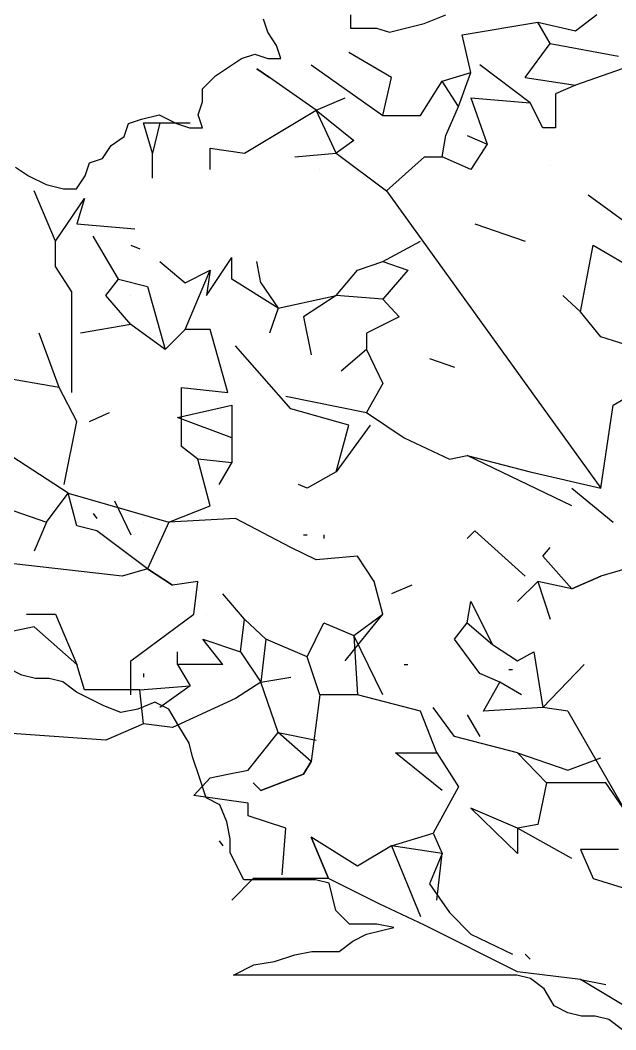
# Model space of a CAD drawing. Header units: inches. Extents: x -902 to 12417, y -2973 to 6117.
# Drawn here: x 1516.8 to 1602.7, y -2035.4 to -1889.7 of the extents above; entities that cross this region are included whole.
import ezdxf

# ---------------------------------------------------------------- set-up
doc = ezdxf.new("R2010")
doc.units = ezdxf.units.IN
doc.header["$MEASUREMENT"] = 0
doc.layers.add('pino marittimo', color=7, linetype='Continuous')

# ---------------------------------------------------------------- blocks, each defined once
blk = doc.blocks.new('alberello')
at = {"layer": 'pino marittimo'}
for p, q in [((151.9741, -0.5989), (152.005, -0.5753)), ((151.8105, -0.6043), (151.9195, -0.5862)), ((151.9377, -0.6171), (151.9195, -0.5862)), ((151.9195, -0.5862), (151.9741, -0.5989)), ((151.8232, -0.6589), (151.8105, -0.6043)), ((151.9014, -0.6661), (151.9377, -0.6171)), ((151.9377, -0.6171), (152.0359, -0.6352)), ((151.7087, -0.6661), (151.6469, -0.6298)), ((151.5324, -0.6661), (151.5143, -0.6534)), ((151.5143, -0.6534), (151.5324, -0.6661)), ((151.5924, -0.648), (151.696, -0.7207)), ((151.9086, -0.7025), (151.8359, -0.648)), ((152.0413, -0.6534), (151.9741, -0.677)), ((151.5997, -0.7134), (151.5324, -0.6661)), ((151.696, -0.7207), (151.7087, -0.6661)), ((151.7814, -0.6716), (151.8232, -0.6589)), ((151.805, -0.7079), (151.8232, -0.6589)), ((151.9014, -0.6661), (151.9741, -0.677)), ((151.7505, -0.7207), (151.7814, -0.6716)), ((151.805, -0.7079), (151.7814, -0.6716)), ((151.9741, -0.677), (151.945, -0.6898)), ((151.5997, -0.7134), (151.6415, -0.6952)), ((151.8232, -0.6952), (151.8468, -0.7625)), ((151.8232, -0.6952), (151.9086, -0.7025)), ((151.945, -0.6898), (151.945, -0.7388)), ((151.4961, -0.7752), (151.5997, -0.7134)), ((151.6288, -0.7752), (151.5997, -0.7134)), ((151.5997, -0.7134), (151.6542, -0.757)), ((151.7869, -0.7497), (151.805, -0.7079)), ((151.9268, -0.7388), (151.9086, -0.7025)), ((151.696, -0.7207), (151.7505, -0.7207)), ((151.3634, -0.7752), (151.3507, -0.7316)), ((151.3507, -0.7316), (151.4179, -0.7316)), ((151.3743, -0.7316), (151.3634, -0.7752)), ((151.945, -0.7388), (151.9268, -0.7388)), ((151.6542, -0.757), (151.6288, -0.7752)), ((151.7814, -0.7806), (151.7869, -0.7497)), ((151.8178, -0.7497), (151.8468, -0.7625)), ((151.447, -0.7988), (151.447, -0.7679)), ((151.447, -0.7679), (151.4961, -0.7752)), ((151.8468, -0.7625), (151.8232, -0.7988)), ((151.3634, -0.8115), (151.3634, -0.7752)), ((151.5688, -0.7806), (151.6288, -0.7752)), ((151.6288, -0.7752), (151.7014, -0.8297)), ((151.7014, -0.8297), (151.756, -0.7806)), ((151.756, -0.7806), (151.7814, -0.7806)), ((151.8232, -0.7988), (151.7814, -0.7806)), ((151.6051, -0.7988), (151.6051, -0.7988)), ((151.9377, -0.7934), (151.9377, -0.7934)), ((151.2235, -0.9024), (151.1926, -0.8297)), ((151.7014, -0.8297), (152.0104, -1.2586)), ((151.2235, -0.9024), (151.2653, -0.8406)), ((151.2653, -0.8406), (151.2544, -0.877)), ((151.9922, -0.8352), (152.0595, -0.8842)), ((151.2544, -0.877), (151.338, -0.8842)), ((151.8287, -0.877), (151.9014, -0.9024)), ((151.2235, -0.9387), (151.2235, -0.9024)), ((151.3143, -0.9569), (151.278, -0.8951)), ((151.696, -0.9315), (151.7505, -0.9024)), ((151.3325, -0.9079), (151.3452, -0.9133)), ((151.9813, -1.0042), (151.9995, -0.9079)), ((151.9995, -0.9079), (152.114, -0.9751)), ((151.3743, -0.9315), (151.4107, -0.9624)), ((151.4416, -0.9805), (151.4779, -0.926)), ((151.4779, -0.9569), (151.4779, -0.926)), ((151.5197, -0.9624), (151.5143, -0.9315)), ((151.6596, -0.9442), (151.696, -0.9315)), ((151.696, -0.9315), (151.7323, -0.9442)), ((151.2471, -0.9751), (151.2235, -0.9387)), ((151.4107, -1.0296), (151.447, -0.9442)), ((151.4107, -0.9624), (151.447, -0.9442)), ((151.447, -0.9442), (151.4416, -0.9805)), ((151.6288, -0.9805), (151.6596, -0.9442)), ((151.7323, -0.9442), (151.696, -0.986)), ((151.2962, -0.9805), (151.3143, -0.9569)), ((151.3143, -0.9569), (151.3561, -0.9678)), ((151.5451, -0.9987), (151.4779, -0.9569)), ((151.2471, -1.1205), (151.2471, -0.9751)), ((151.3561, -0.9678), (151.3816, -1.0587)), ((151.5197, -0.9624), (151.5451, -0.9987)), ((151.3325, -1.0223), (151.2962, -0.9805)), ((151.3325, -0.9805), (151.3325, -0.9805)), ((151.5451, -0.9987), (151.6288, -0.9805)), ((151.6288, -0.9805), (151.5815, -1.0114)), ((151.696, -0.986), (151.6288, -0.9805)), ((151.696, -0.986), (151.7196, -1.0114)), ((151.9813, -1.0042), (151.9559, -0.9805)), ((151.5451, -0.9987), (151.5324, -1.0351)), ((151.5451, -0.9987), (151.5451, -0.9987)), ((152.0104, -1.0405), (151.9813, -1.0042)), ((151.5815, -1.0114), (151.5924, -1.066)), ((151.7196, -1.0114), (151.6724, -1.0351)), ((151.3325, -1.0223), (151.2598, -1.0351)), ((151.3816, -1.0587), (151.3325, -1.0223)), ((151.4107, -1.0296), (151.3816, -1.0587)), ((151.447, -1.0296), (151.4107, -1.0296)), ((151.4725, -1.1205), (151.447, -1.0296)), ((151.2289, -1.1132), (151.1998, -1.0351)), ((151.6724, -1.0351), (151.6724, -1.0587)), ((152.1685, -1.0896), (152.0104, -1.0405)), ((151.5633, -1.1441), (151.4834, -1.0532)), ((151.6724, -1.0587), (151.636, -1.0896)), ((151.6724, -1.0587), (151.696, -1.1078)), ((151.7632, -1.0714), (151.7996, -1.0841)), ((151.2289, -1.1132), (151.0599, -1.0841)), ((151.2544, -1.1623), (151.2289, -1.1132)), ((151.4052, -1.1986), (151.4052, -1.1132)), ((151.4052, -1.1132), (151.4725, -1.1205)), ((151.696, -1.1078), (151.6724, -1.1496)), ((152.0286, -1.1387), (152.0722, -1.1132)), ((151.5561, -1.1259), (151.6724, -1.1496)), ((151.2416, -1.2659), (151.0544, -1.1441)), ((151.2725, -1.1623), (151.3016, -1.1496)), ((151.3998, -1.1568), (151.4779, -1.1387)), ((151.4779, -1.1387), (151.4779, -1.2223)), ((151.6469, -1.1677), (151.5633, -1.1441)), ((151.6724, -1.1496), (151.7269, -1.1859)), ((152.0104, -1.2586), (152.0286, -1.1387)), ((151.2362, -1.2532), (151.2544, -1.1623)), ((151.4779, -1.1859), (151.3998, -1.1568)), ((151.6288, -1.235), (151.6469, -1.1677)), ((151.6778, -1.1677), (151.6288, -1.235)), ((151.4779, -1.1859), (151.4779, -1.1859)), ((151.7269, -1.1859), (151.7923, -1.2168)), ((151.4288, -1.2168), (151.4052, -1.1986)), ((151.447, -1.2841), (151.4288, -1.2168)), ((151.4779, -1.2223), (151.4288, -1.2168)), ((151.4597, -1.2532), (151.4779, -1.2223)), ((151.4779, -1.2223), (151.4779, -1.2223)), ((151.7923, -1.2168), (151.8178, -1.2114)), ((151.9686, -1.2841), (151.8178, -1.2114)), ((151.8178, -1.2114), (151.9086, -1.235)), ((151.6288, -1.235), (151.5869, -1.2586)), ((151.9086, -1.235), (152.0104, -1.2586)), ((151.0363, -1.2477), (151.2107, -1.3077)), ((151.2107, -1.3077), (151.2416, -1.2659)), ((151.2544, -1.3131), (151.2416, -1.2659)), ((151.2416, -1.2659), (151.387, -1.3077)), ((151.5869, -1.2586), (151.5742, -1.2532)), ((151.9686, -1.2586), (151.9686, -1.2586)), ((151.9686, -1.2586), (152.0286, -1.3077)), ((151.3089, -1.2768), (151.3325, -1.3259)), ((151.278, -1.295), (151.2834, -1.3022)), ((151.387, -1.3077), (151.447, -1.2841)), ((151.4652, -1.295), (151.4652, -1.295)), ((151.2107, -1.3077), (151.1926, -1.3495)), ((151.3507, -1.3077), (151.3507, -1.3077)), ((151.387, -1.3077), (151.3561, -1.3749)), ((151.4834, -1.3022), (151.387, -1.3077)), ((151.5633, -1.344), (151.4834, -1.3022)), ((151.2834, -1.3204), (151.2544, -1.3131)), ((151.3561, -1.3749), (151.2834, -1.3204)), ((151.8178, -1.3313), (151.8287, -1.3204)), ((151.9014, -1.3858), (151.8287, -1.3204)), ((151.5815, -1.3259), (151.5869, -1.3259)), ((151.6106, -1.3259), (151.6106, -1.3313)), ((151.5997, -1.3622), (151.5633, -1.344)), ((151.9268, -1.3568), (151.9377, -1.344)), ((151.3198, -1.3858), (151.1635, -1.3677)), ((151.6596, -1.3568), (151.5997, -1.3622)), ((151.6833, -1.3931), (151.6596, -1.3568)), ((151.9686, -1.404), (151.9268, -1.3568)), ((151.3561, -1.3749), (151.3198, -1.3858)), ((151.3925, -1.3986), (151.3561, -1.3749)), ((151.3561, -1.3749), (151.3925, -1.3986)), ((152.0468, -1.3749), (152.0104, -1.3858)), ((151.4288, -1.3931), (151.3925, -1.3986)), ((151.4234, -1.4404), (151.4288, -1.3931)), ((151.696, -1.4404), (151.6833, -1.3931)), ((151.696, -1.4404), (151.6833, -1.3931)), ((151.9195, -1.3931), (151.8905, -1.4222)), ((151.9686, -1.404), (151.9195, -1.3931)), ((151.9195, -1.3931), (151.9377, -1.4476)), ((151.9686, -1.404), (152.0104, -1.3858)), ((152.0104, -1.3858), (151.9686, -1.404)), ((151.4961, -1.4476), (151.4652, -1.4113)), ((151.7378, -1.3986), (151.7087, -1.4113)), ((151.7378, -1.3986), (151.7378, -1.3986)), ((151.8178, -1.4531), (151.8232, -1.4222)), ((151.8232, -1.4222), (151.8541, -1.484)), ((151.1817, -1.4404), (151.2235, -1.4404)), ((151.2235, -1.4404), (151.2544, -1.5131)), ((151.3325, -1.5076), (151.4234, -1.4404)), ((151.4416, -1.4404), (151.4416, -1.4404)), ((151.6415, -1.5076), (151.696, -1.4404)), ((151.6542, -1.4713), (151.696, -1.4404)), ((151.4906, -1.4949), (151.4961, -1.4476)), ((151.4961, -1.4476), (151.527, -1.4767)), ((151.5869, -1.5022), (151.6106, -1.4531)), ((151.6106, -1.4531), (151.6542, -1.4713)), ((151.7996, -1.4767), (151.8178, -1.4531)), ((151.8178, -1.4531), (151.8541, -1.484)), ((151.1926, -1.4585), (151.1326, -1.4713)), ((151.2544, -1.5131), (151.1926, -1.4585)), ((151.696, -1.5567), (151.6542, -1.4713)), ((151.6542, -1.4713), (151.6596, -1.5567)), ((151.4652, -1.5131), (151.4361, -1.4767)), ((151.4361, -1.4767), (151.4906, -1.4949)), ((151.527, -1.4767), (151.5197, -1.5385)), ((151.5869, -1.5022), (151.527, -1.4767)), ((151.8359, -1.5258), (151.7996, -1.4767)), ((151.8541, -1.484), (151.8905, -1.5076)), ((151.3998, -1.5131), (151.3998, -1.4949)), ((151.4906, -1.4949), (151.4906, -1.4949)), ((151.4906, -1.4949), (151.5197, -1.5385)), ((151.8905, -1.5076), (151.9141, -1.4949)), ((151.9141, -1.4949), (151.9268, -1.5749)), ((151.2653, -1.5494), (151.2544, -1.5131)), ((151.3325, -1.5567), (151.3325, -1.5076)), ((151.4652, -1.5131), (151.3998, -1.5131)), ((151.3998, -1.5131), (151.4179, -1.544)), ((151.6051, -1.5567), (151.5869, -1.5022)), ((151.7269, -1.5131), (151.7323, -1.5131)), ((151.9268, -1.5749), (151.9868, -1.5131)), ((151.3507, -1.5258), (151.3507, -1.5312)), ((151.865, -1.5385), (151.8359, -1.5258)), ((151.8777, -1.5203), (151.8832, -1.5203)), ((151.3452, -1.5494), (151.4179, -1.544)), ((151.4179, -1.544), (151.3743, -1.5749)), ((151.5197, -1.5385), (151.4834, -1.5621)), ((151.5197, -1.5385), (151.5633, -1.5312)), ((151.5451, -1.6112), (151.5197, -1.5385)), ((151.8414, -1.5803), (151.865, -1.5385)), ((151.8959, -1.5567), (151.865, -1.5385)), ((151.3452, -1.5494), (151.2653, -1.5494)), ((151.3507, -1.5985), (151.3452, -1.5494)), ((151.6051, -1.5567), (151.5924, -1.653)), ((151.6596, -1.5567), (151.6051, -1.5567)), ((151.7505, -1.5803), (151.6596, -1.5567)), ((151.8959, -1.5567), (151.8959, -1.5567)), ((151.4834, -1.5621), (151.3925, -1.6039)), ((151.7741, -1.6403), (151.7505, -1.5803)), ((151.7996, -1.6167), (151.7687, -1.5749)), ((151.8178, -1.5858), (151.8359, -1.6167)), ((151.9268, -1.5749), (151.8414, -1.5803)), ((151.9632, -1.5803), (151.9268, -1.5749)), ((151.9632, -1.5803), (152.0468, -1.7257)), ((151.3507, -1.5985), (151.2962, -1.6221)), ((151.3925, -1.6039), (151.3507, -1.5985)), ((151.2962, -1.6221), (151.138, -1.6112)), ((151.5015, -1.6657), (151.5451, -1.6112)), ((151.5924, -1.653), (151.5451, -1.6112)), ((151.5451, -1.6112), (151.5997, -1.6221)), ((151.8905, -1.6403), (151.7996, -1.6167)), ((151.7814, -1.6948), (151.7142, -1.6403)), ((151.7142, -1.6403), (151.7741, -1.6403)), ((151.7741, -1.6403), (151.805, -1.6894)), ((151.8905, -1.6403), (151.9632, -1.6657)), ((151.9323, -1.6839), (151.8905, -1.6403)), ((151.5815, -1.6712), (151.5924, -1.653)), ((151.5924, -1.653), (151.5815, -1.6712)), ((151.9632, -1.6657), (152.0104, -1.6476)), ((151.447, -1.6766), (151.4725, -1.6712)), ((151.4725, -1.6712), (151.5015, -1.6657)), ((151.5197, -1.6948), (151.5815, -1.6712)), ((151.5815, -1.6712), (151.5197, -1.6948)), ((151.4234, -1.7021), (151.447, -1.6766)), ((151.5197, -1.6948), (151.5088, -1.6839)), ((151.805, -1.6894), (151.7687, -1.7566)), ((151.805, -1.6894), (151.805, -1.6894)), ((151.9323, -1.6839), (151.9195, -1.7439)), ((152.0177, -1.6839), (151.9323, -1.6839)), ((152.0468, -1.7257), (152.0177, -1.6839)), ((151.5015, -1.713), (151.4234, -1.7021)), ((151.5015, -1.7312), (151.5015, -1.713)), ((151.5561, -1.7493), (151.5015, -1.7312)), ((151.8905, -1.7493), (151.8232, -1.7202)), ((151.8905, -1.7857), (151.8232, -1.7202)), ((151.865, -1.7384), (151.865, -1.7384)), ((151.9195, -1.7439), (151.8905, -1.7493)), ((151.5506, -1.8166), (151.5561, -1.7493)), ((151.6596, -1.8039), (151.5924, -1.762)), ((151.5924, -1.762), (151.6178, -1.822)), ((151.6178, -1.822), (151.5924, -1.762)), ((151.7087, -1.7748), (151.7687, -1.7566)), ((151.7687, -1.7566), (151.7814, -1.7857)), ((151.9686, -1.7929), (151.8905, -1.7493)), ((151.8905, -1.7493), (151.8905, -1.7857)), ((151.4597, -1.7675), (151.4652, -1.7748)), ((151.7087, -1.7748), (151.6596, -1.8039)), ((151.7814, -1.7857), (151.7087, -1.7748)), ((151.7087, -1.7748), (151.7505, -1.8765)), ((151.7814, -1.7857), (151.7632, -1.8293)), ((151.7741, -1.8529), (151.7814, -1.7857)), ((152.0359, -1.7802), (151.9813, -1.7802)), ((151.9813, -1.7802), (151.9995, -1.822)), ((151.5088, -1.822), (151.4779, -1.8529)), ((151.6178, -1.822), (151.5088, -1.822)), ((151.6905, -1.8584), (151.6178, -1.822)), ((151.7632, -1.8293), (151.7923, -1.8711)), ((151.9995, -1.822), (152.0413, -1.8347)), ((151.756, -1.8893), (151.6905, -1.8584)), ((151.7741, -1.8529), (151.7741, -1.8529)), ((151.7923, -1.8711), (151.8232, -1.902)), ((151.8232, -1.902), (151.7923, -1.8711)), ((151.8905, -1.9565), (151.756, -1.8893)), ((151.8232, -1.902), (151.8832, -1.9311)), ((151.9014, -1.9311), (151.9086, -1.9383)), ((151.9813, -1.9674), (151.8905, -1.9565)), ((152.0413, -2.0038), (151.9813, -1.9674)), ((151.9813, -1.9674), (152.0177, -1.9747))]:
    blk.add_line(p, q, dxfattribs=at)
for points in [[(151.166, -0.7953), (151.1848, -0.8078), (151.2099, -0.8204), (151.235, -0.8267), (151.2538, -0.8267), (151.2664, -0.8078), (151.2726, -0.789), (151.2915, -0.7828), (151.304, -0.764), (151.3228, -0.7514), (151.3291, -0.7326), (151.3479, -0.7263), (151.373, -0.7201), (151.3981, -0.7326), (151.4169, -0.7389), (151.4358, -0.7389), (151.4295, -0.7201), (151.4358, -0.7013), (151.4358, -0.6825), (151.4546, -0.6636), (151.4922, -0.6386), (151.5111, -0.6323), (151.5299, -0.6386), (151.5487, -0.6386), (151.5424, -0.6198), (151.5299, -0.6009), (151.5236, -0.5821)], [(151.6491, -0.5759), (151.6491, -0.5947), (151.6867, -0.5947), (151.7056, -0.6009), (151.7558, -0.5884), (151.7871, -0.5759)], [(152.042, -2.0402), (152.0223, -2.0254), (152.0026, -2.0205), (151.9829, -2.0205), (151.9632, -2.0155), (151.9435, -2.0057), (151.9287, -1.9811), (151.909, -1.9663), (151.8893, -1.9614), (151.4804, -1.9614), (151.51, -1.9466), (151.5396, -1.9417), (151.5691, -1.9319), (151.5937, -1.9269), (151.6332, -1.9269), (151.6529, -1.9122), (151.6726, -1.9023), (151.712, -1.8925), (151.6873, -1.8876), (151.6479, -1.8876), (151.6282, -1.8679), (151.6233, -1.8482), (151.6184, -1.8285), (151.5987, -1.8236), (151.4952, -1.8236), (151.4854, -1.8039), (151.4755, -1.7842), (151.4755, -1.7645), (151.4706, -1.7399), (151.4607, -1.7153), (151.441, -1.7054), (151.4312, -1.6759), (151.4213, -1.6464), (151.4164, -1.6267), (151.4016, -1.6021), (151.3869, -1.5775), (151.3671, -1.5676), (151.3425, -1.5775), (151.3179, -1.5824), (151.2933, -1.5725), (151.2538, -1.5528), (151.2341, -1.5381), (151.2144, -1.5332), (151.1947, -1.5332), (151.175, -1.5282), (151.1553, -1.5184)]]:
    blk.add_lwpolyline(points, dxfattribs=at)

msp = doc.modelspace()

# ---------------------------------------------------------------- block references
at = {"xscale": 100, "yscale": 100, "zscale": 100}
msp.add_blockref('alberello', (-13600.48, -1831.38), dxfattribs=at)

doc.saveas('drawing.dxf')
